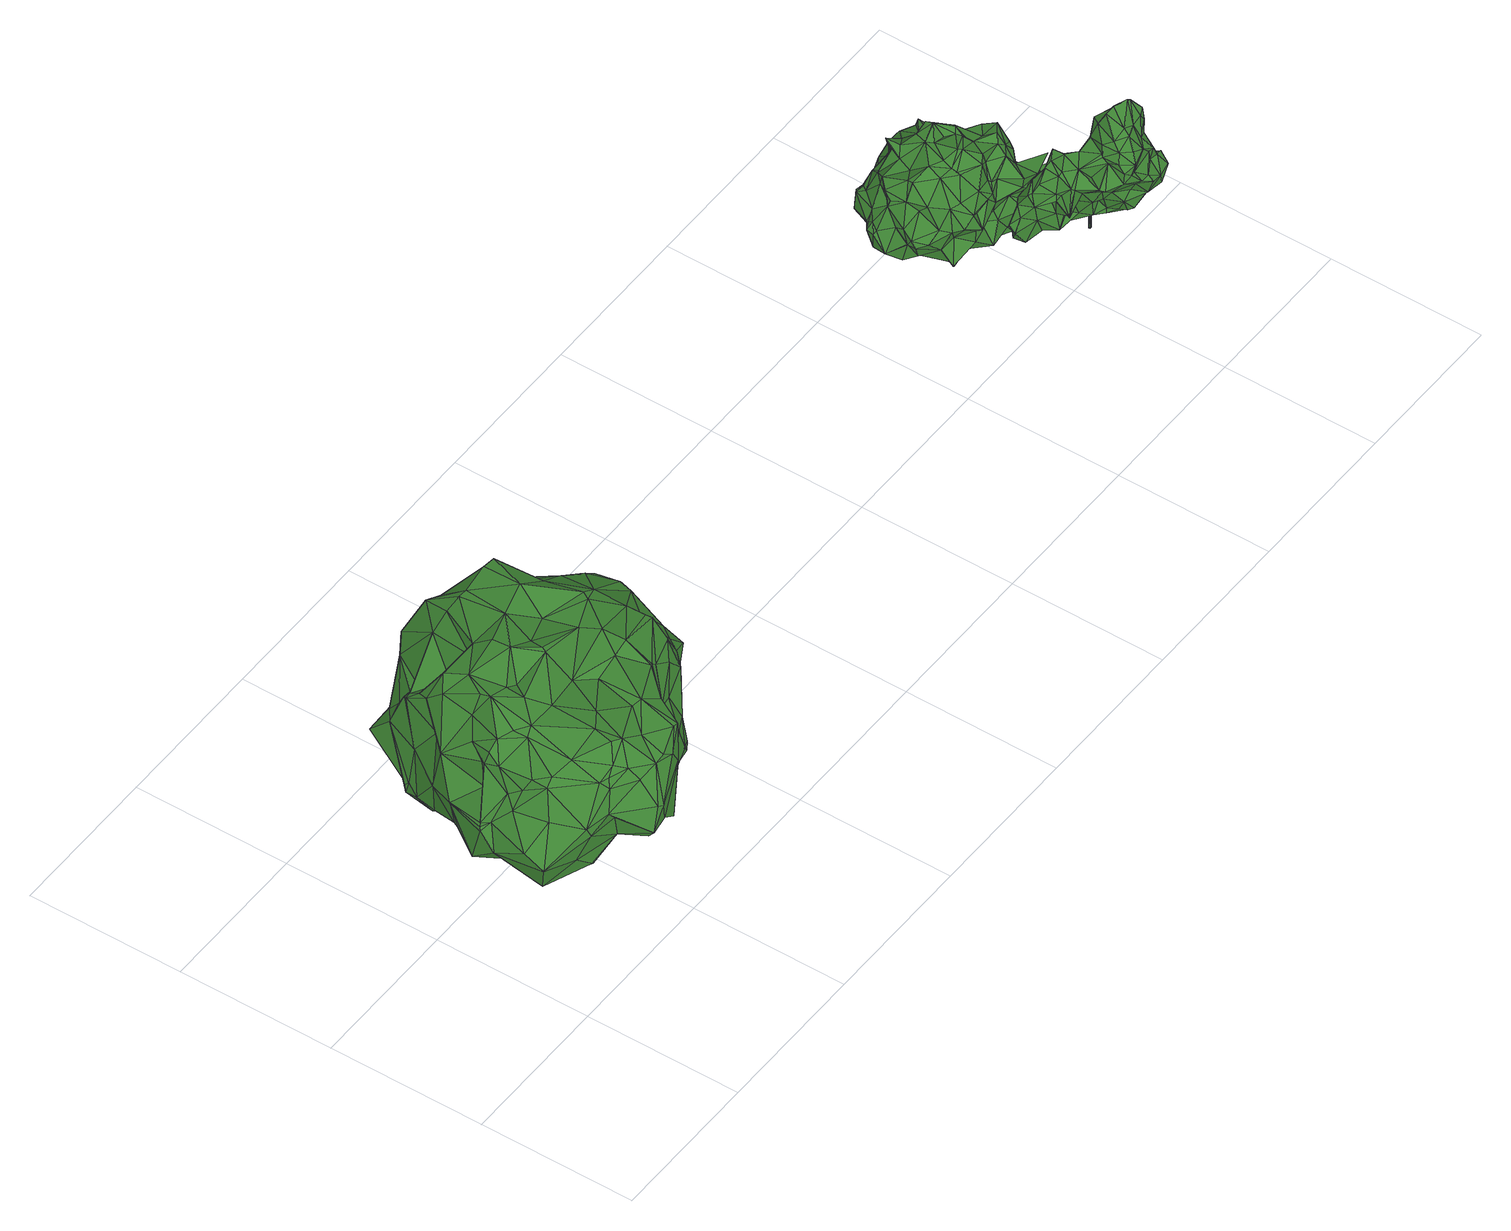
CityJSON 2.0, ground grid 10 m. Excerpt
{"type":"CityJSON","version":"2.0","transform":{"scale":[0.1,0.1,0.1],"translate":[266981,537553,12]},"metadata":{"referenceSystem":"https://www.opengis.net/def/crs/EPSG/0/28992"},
"CityObjects":{
"tree1":{"type":"SolitaryVegetationObject","attributes":{"gtid":1,"crown_width_m":18.25,"crown_median_z":22.12,"crown_r50_m":0.384,"crown_porosity":0.89,"trunk_H_m":9.21,"trunk_DBH_m":1.15,"trunk_radius_m":0.577,"trunk_base_height_m":12.91,"original_gtid":"1"},"geometry":[{"type":"Solid","lod":"3","boundaries":[[[[0,1,2]],[[3,4,5]],[[6,7,8]],[[9,10,11]],[[12,10,9]],[[13,14,15]],[[16,17,18]],[[3,19,4]],[[20,4,19]],[[21,22,23]],[[24,25,19]],[[26,27,28]],[[29,30,31]],[[32,33,34]],[[35,36,37]],[[38,39,40]],[[37,36,41]],[[37,41,42]],[[43,44,38]],[[45,38,44]],[[46,47,48]],[[49,36,35]],[[49,35,50]],[[51,52,53]],[[54,55,56]],[[57,58,59]],[[60,61,62]],[[63,64,65]],[[66,67,56]],[[68,69,70]],[[71,72,73]],[[74,7,6]],[[75,76,77]],[[75,77,78]],[[7,79,8]],[[80,46,48]],[[81,46,80]],[[23,82,83]],[[84,85,86]],[[43,87,72]],[[88,85,89]],[[8,15,90]],[[36,49,91]],[[69,30,29]],[[92,45,44]],[[88,93,78]],[[74,73,72]],[[68,94,69]],[[95,69,94]],[[92,33,96]],[[42,97,37]],[[98,97,42]],[[99,100,101]],[[100,102,101]],[[18,103,80]],[[104,17,105]],[[52,106,107]],[[6,92,73]],[[108,109,110]],[[111,55,112]],[[88,113,86]],[[114,115,63]],[[116,117,118]],[[119,117,116]],[[111,120,55]],[[108,121,109]],[[122,123,124]],[[125,43,40]],[[126,5,127]],[[128,126,127]],[[129,130,114]],[[129,118,130]],[[131,98,42]],[[90,34,132]],[[34,14,32]],[[133,20,134]],[[73,44,71]],[[92,135,45]],[[136,137,9]],[[110,9,137]],[[138,139,140]],[[98,140,139]],[[103,81,80]],[[15,141,13]],[[142,42,41]],[[143,76,142]],[[38,40,43]],[[73,92,44]],[[90,14,34]],[[43,125,87]],[[144,126,145]],[[146,147,148]],[[129,114,65]],[[146,149,147]],[[47,150,48]],[[54,112,55]],[[132,34,33]],[[43,72,71]],[[134,151,152]],[[133,134,152]],[[135,38,45]],[[83,153,154]],[[78,93,75]],[[15,8,155]],[[156,157,158]],[[138,154,139]],[[43,71,44]],[[159,160,161]],[[162,24,19]],[[133,4,20]],[[124,123,163]],[[164,165,149]],[[166,167,61]],[[168,167,166]],[[169,170,70]],[[156,171,172]],[[173,174,175]],[[176,174,173]],[[177,178,146]],[[179,104,121]],[[179,121,180]],[[181,4,182]],[[182,27,87]],[[182,4,133]],[[12,9,183]],[[184,185,175]],[[186,187,188]],[[158,171,156]],[[46,143,189]],[[157,190,146]],[[191,192,193]],[[190,157,156]],[[190,156,194]],[[54,195,112]],[[196,195,54]],[[197,198,199]],[[103,200,61]],[[97,154,153]],[[31,30,106]],[[192,201,101]],[[175,174,184]],[[184,174,196]],[[23,154,138]],[[83,154,23]],[[48,150,80]],[[14,202,32]],[[105,16,203]],[[16,105,17]],[[204,91,49]],[[143,91,204]],[[47,205,206]],[[207,18,17]],[[56,120,66]],[[118,206,116]],[[149,208,147]],[[116,206,205]],[[49,50,209]],[[50,210,209]],[[170,201,192]],[[211,95,212]],[[203,47,206]],[[61,60,166]],[[143,46,76]],[[65,57,59]],[[213,84,60]],[[81,76,46]],[[214,215,216]],[[184,217,218]],[[203,206,59]],[[105,203,59]],[[86,60,84]],[[18,200,103]],[[134,2,151]],[[151,2,219]],[[164,146,190]],[[66,164,190]],[[207,17,104]],[[197,25,198]],[[25,197,0]],[[70,69,29]],[[86,166,60]],[[142,93,42]],[[171,158,136]],[[207,104,220]],[[120,221,164]],[[200,18,207]],[[198,10,12]],[[25,10,198]],[[78,113,88]],[[95,211,69]],[[30,69,211]],[[9,11,136]],[[93,88,222]],[[93,222,42]],[[145,128,187]],[[223,224,225]],[[208,224,223]],[[226,227,228]],[[207,224,200]],[[225,224,207]],[[194,126,144]],[[5,126,3]],[[196,176,229]],[[62,111,60]],[[230,147,208]],[[148,147,230]],[[14,51,202]],[[32,231,96]],[[52,31,106]],[[3,232,233]],[[234,155,79]],[[217,184,160]],[[101,64,63]],[[235,236,215]],[[235,215,214]],[[222,88,89]],[[6,73,74]],[[96,33,32]],[[101,63,192]],[[208,62,224]],[[237,238,212]],[[237,212,239]],[[6,8,90]],[[6,90,132]],[[15,14,90]],[[194,240,126]],[[167,168,77]],[[211,106,30]],[[36,91,143]],[[112,195,213]],[[63,115,192]],[[144,241,160]],[[168,166,113]],[[113,166,86]],[[182,28,27]],[[242,175,185]],[[136,11,171]],[[0,123,122]],[[243,186,217]],[[205,189,116]],[[118,244,130]],[[235,214,131]],[[21,245,53]],[[64,246,57]],[[64,57,65]],[[60,111,213]],[[247,82,211]],[[101,248,64]],[[163,141,249]],[[214,216,140]],[[168,113,78]],[[135,185,38]],[[236,175,242]],[[38,185,39]],[[135,242,185]],[[196,161,184]],[[61,200,224]],[[61,224,62]],[[131,42,222]],[[53,52,107]],[[250,251,219]],[[19,233,162]],[[138,140,252]],[[184,218,185]],[[4,253,5]],[[249,124,163]],[[12,99,201]],[[12,201,170]],[[12,183,100]],[[132,33,6]],[[92,6,33]],[[125,254,255]],[[36,143,142]],[[36,142,41]],[[237,239,226]],[[19,25,256]],[[257,209,258]],[[258,209,210]],[[54,159,196]],[[161,196,159]],[[177,146,148]],[[259,177,148]],[[19,256,20]],[[134,20,256]],[[191,193,68]],[[180,121,108]],[[180,108,136]],[[85,195,229]],[[85,84,195]],[[47,189,205]],[[242,135,260]],[[99,101,201]],[[96,231,260]],[[67,54,56]],[[137,136,108]],[[137,108,110]],[[223,230,208]],[[98,214,140]],[[131,214,98]],[[35,97,50]],[[37,97,35]],[[96,260,92]],[[92,260,135]],[[187,243,241]],[[193,261,68]],[[63,65,114]],[[222,89,131]],[[199,12,170]],[[262,244,263]],[[211,22,106]],[[159,144,160]],[[23,22,82]],[[31,52,141]],[[249,141,15]],[[120,111,221]],[[264,249,155]],[[264,155,234]],[[220,225,207]],[[133,28,182]],[[149,146,164]],[[104,179,220]],[[119,209,117]],[[248,265,246]],[[64,248,246]],[[227,68,261]],[[227,261,115]],[[232,162,233]],[[114,130,115]],[[257,117,209]],[[245,202,53]],[[170,192,191]],[[198,12,199]],[[0,197,123]],[[204,189,143]],[[119,189,204]],[[213,195,84]],[[244,117,257]],[[242,215,236]],[[260,215,242]],[[79,155,8]],[[142,76,75]],[[142,75,93]],[[217,241,243]],[[197,199,123]],[[199,169,123]],[[235,131,89]],[[39,185,218]],[[146,178,157]],[[226,239,94]],[[176,236,266]],[[7,267,79]],[[129,65,268]],[[217,186,39]],[[269,39,186]],[[124,249,264]],[[67,144,159]],[[264,251,122]],[[264,122,124]],[[211,212,247]],[[263,258,238]],[[238,262,263]],[[87,27,267]],[[101,102,248]],[[160,184,161]],[[59,58,105]],[[221,111,208]],[[5,253,127]],[[128,127,253]],[[196,229,195]],[[61,167,103]],[[103,167,81]],[[269,186,270]],[[235,266,236]],[[204,209,119]],[[49,209,204]],[[118,117,244]],[[72,87,267]],[[151,26,152]],[[88,86,85]],[[229,176,85]],[[125,270,254]],[[269,270,125]],[[13,51,14]],[[112,213,111]],[[179,271,220]],[[230,271,179]],[[52,51,141]],[[13,141,51]],[[118,129,268]],[[118,268,206]],[[248,102,265]],[[59,268,65]],[[206,268,59]],[[24,10,25]],[[67,159,54]],[[181,255,254]],[[25,2,256]],[[167,77,81]],[[81,77,76]],[[208,149,165]],[[221,208,165]],[[272,241,144]],[[187,241,272]],[[70,170,191]],[[70,191,68]],[[183,246,265]],[[102,183,265]],[[220,223,225]],[[51,53,202]],[[15,155,249]],[[169,70,123]],[[169,199,170]],[[228,227,130]],[[273,252,140]],[[211,82,22]],[[83,82,247]],[[180,148,179]],[[179,148,230]],[[24,11,10]],[[160,241,217]],[[136,158,177]],[[56,55,120]],[[228,244,262]],[[238,237,262]],[[226,262,237]],[[228,262,226]],[[164,66,120]],[[95,94,239]],[[22,107,106]],[[194,274,190]],[[144,274,194]],[[39,218,217]],[[12,100,99]],[[66,190,274]],[[67,66,274]],[[67,274,144]],[[259,180,136]],[[259,136,177]],[[119,116,189]],[[9,246,183]],[[9,110,246]],[[275,79,267]],[[181,182,255]],[[87,255,182]],[[78,77,168]],[[109,276,110]],[[151,251,26]],[[245,252,202]],[[273,202,252]],[[258,153,247]],[[257,263,244]],[[138,252,245]],[[53,107,21]],[[126,232,3]],[[240,232,126]],[[19,3,233]],[[254,253,181]],[[26,79,275]],[[247,153,83]],[[11,24,277]],[[11,277,171]],[[251,151,219]],[[240,277,232]],[[277,24,232]],[[162,232,24]],[[277,172,171]],[[240,172,277]],[[240,194,172]],[[156,172,194]],[[87,125,255]],[[176,196,174]],[[25,0,2]],[[256,2,134]],[[21,107,22]],[[140,216,273]],[[32,273,216]],[[32,202,273]],[[220,271,223]],[[138,245,23]],[[97,153,50]],[[50,153,258]],[[23,245,21]],[[110,57,246]],[[57,276,58]],[[104,58,276]],[[208,111,62]],[[221,165,164]],[[176,266,278]],[[176,278,85]],[[183,102,279]],[[115,130,227]],[[216,231,32]],[[254,188,253]],[[85,278,89]],[[259,148,180]],[[158,178,177]],[[230,223,271]],[[280,29,31]],[[280,281,29]],[[157,178,158]],[[192,115,261]],[[193,192,261]],[[173,175,236]],[[187,186,243]],[[173,236,176]],[[7,74,267]],[[72,267,74]],[[26,28,152]],[[275,267,27]],[[234,79,26]],[[123,70,281]],[[281,70,29]],[[123,282,163]],[[280,31,141]],[[280,141,282]],[[141,163,282]],[[280,282,281]],[[123,281,282]],[[203,150,47]],[[100,279,102]],[[183,279,100]],[[144,145,272]],[[4,181,253]],[[145,187,272]],[[105,58,104]],[[46,189,47]],[[244,228,130]],[[152,28,133]],[[26,275,27]],[[98,154,97]],[[139,154,98]],[[258,263,257]],[[239,212,95]],[[258,212,238]],[[258,247,212]],[[50,258,210]],[[40,269,125]],[[145,126,128]],[[251,250,122]],[[40,39,269]],[[270,188,254]],[[128,253,188]],[[128,188,187]],[[104,276,109]],[[121,104,109]],[[264,234,26]],[[264,26,251]],[[219,2,1]],[[250,219,1]],[[110,276,57]],[[215,260,231]],[[215,231,216]],[[122,1,0]],[[250,1,122]],[[235,89,278]],[[235,278,266]],[[270,186,188]],[[18,80,150]],[[16,18,150]],[[203,16,150]],[[94,227,226]],[[68,227,94]],[[283,284,285]],[[283,285,286]],[[286,285,287]],[[286,287,288]],[[285,284,289]],[[285,289,287]],[[287,289,290]],[[287,290,288]],[[289,284,291]],[[289,291,290]],[[290,291,292]],[[290,292,288]],[[291,284,293]],[[291,293,292]],[[292,293,294]],[[292,294,288]],[[293,284,295]],[[293,295,294]],[[294,295,296]],[[294,296,288]],[[295,284,297]],[[295,297,296]],[[296,297,298]],[[296,298,288]],[[297,284,299]],[[297,299,298]],[[298,299,300]],[[298,300,288]],[[299,284,301]],[[299,301,300]],[[300,301,302]],[[300,302,288]],[[301,284,303]],[[301,303,302]],[[302,303,304]],[[302,304,288]],[[303,284,305]],[[303,305,304]],[[304,305,306]],[[304,306,288]],[[305,284,307]],[[305,307,306]],[[306,307,308]],[[306,308,288]],[[307,284,309]],[[307,309,308]],[[308,309,310]],[[308,310,288]],[[309,284,311]],[[309,311,310]],[[310,311,312]],[[310,312,288]],[[311,284,313]],[[311,313,312]],[[312,313,314]],[[312,314,288]],[[313,284,315]],[[313,315,314]],[[314,315,316]],[[314,316,288]],[[315,284,317]],[[315,317,316]],[[316,317,318]],[[316,318,288]],[[317,284,319]],[[317,319,318]],[[318,319,320]],[[318,320,288]],[[319,284,321]],[[319,321,320]],[[320,321,322]],[[320,322,288]],[[321,284,323]],[[321,323,322]],[[322,323,324]],[[322,324,288]],[[323,284,325]],[[323,325,324]],[[324,325,326]],[[324,326,288]],[[325,284,327]],[[325,327,326]],[[326,327,328]],[[326,328,288]],[[327,284,329]],[[327,329,328]],[[328,329,330]],[[328,330,288]],[[329,284,331]],[[329,331,330]],[[330,331,332]],[[330,332,288]],[[331,284,283]],[[331,283,332]],[[332,283,286]],[[332,286,288]]]]}]},
"tree2":{"type":"SolitaryVegetationObject","attributes":{"gtid":447,"crown_width_m":8.21,"crown_median_z":17.74,"crown_r50_m":0.317,"crown_porosity":0.906,"trunk_H_m":4.59,"trunk_DBH_m":0.294,"trunk_radius_m":0.147,"trunk_base_height_m":13.15,"original_gtid":"449"},"geometry":[{"type":"Solid","lod":"3","boundaries":[[[[333,334,335]],[[336,337,338]],[[339,340,341]],[[342,343,344]],[[345,346,347]],[[335,348,349]],[[350,351,347]],[[352,353,354]],[[355,356,357]],[[358,359,360]],[[361,362,363]],[[356,364,365]],[[366,367,368]],[[369,370,371]],[[369,371,372]],[[373,374,375]],[[344,376,342]],[[377,378,379]],[[360,353,352]],[[380,334,381]],[[382,383,336]],[[384,385,386]],[[385,387,386]],[[362,361,372]],[[388,389,360]],[[390,374,373]],[[334,376,391]],[[392,393,394]],[[395,393,392]],[[380,376,334]],[[344,396,391]],[[385,397,387]],[[398,397,385]],[[333,335,349]],[[399,400,401]],[[347,351,402]],[[403,347,404]],[[405,406,374]],[[407,408,409]],[[410,411,412]],[[360,352,388]],[[387,413,414]],[[415,413,387]],[[416,417,418]],[[419,381,334]],[[420,421,422]],[[423,424,425]],[[426,427,428]],[[336,429,337]],[[430,431,432]],[[426,433,427]],[[334,391,335]],[[433,434,427]],[[435,436,437]],[[435,437,434]],[[438,434,433]],[[406,405,439]],[[440,441,442]],[[441,440,412]],[[443,420,444]],[[445,446,447]],[[394,416,392]],[[448,436,449]],[[450,436,448]],[[333,419,334]],[[339,447,451]],[[404,447,339]],[[399,452,400]],[[453,392,416]],[[344,391,376]],[[454,455,456]],[[422,448,449]],[[457,458,459]],[[403,345,347]],[[460,352,354]],[[460,354,461]],[[462,405,463]],[[464,465,466]],[[467,455,451]],[[468,419,333]],[[469,411,410]],[[470,432,431]],[[430,470,431]],[[471,472,473]],[[452,396,400]],[[464,396,452]],[[474,395,475]],[[392,475,395]],[[476,444,477]],[[478,479,480]],[[481,397,398]],[[380,381,482]],[[353,360,413]],[[345,339,341]],[[483,484,485]],[[483,485,438]],[[384,386,486]],[[487,349,348]],[[488,425,424]],[[484,489,485]],[[439,489,484]],[[490,491,492]],[[493,494,495]],[[496,487,481]],[[461,354,497]],[[407,355,336]],[[412,498,410]],[[499,500,481]],[[501,390,502]],[[503,504,505]],[[343,342,401]],[[409,408,506]],[[409,506,475]],[[467,456,455]],[[499,424,423]],[[507,424,499]],[[375,374,492]],[[363,508,361]],[[509,338,370]],[[510,511,468]],[[468,508,419]],[[361,508,468]],[[362,458,363]],[[459,458,362]],[[512,365,513]],[[363,458,508]],[[514,380,471]],[[515,347,346]],[[487,496,349]],[[353,497,354]],[[516,366,517]],[[388,352,460]],[[474,360,389]],[[474,358,360]],[[518,389,388]],[[519,520,375]],[[455,454,498]],[[343,401,400]],[[383,408,336]],[[518,388,460]],[[460,461,517]],[[516,521,425]],[[522,523,524]],[[461,497,525]],[[526,436,450]],[[466,465,507]],[[522,524,402]],[[418,476,477]],[[413,360,359]],[[478,480,473]],[[527,428,427]],[[496,481,398]],[[453,409,392]],[[462,434,489]],[[438,489,434]],[[394,476,417]],[[345,403,339]],[[395,368,393]],[[418,417,476]],[[378,412,440]],[[525,425,521]],[[433,483,438]],[[482,472,471]],[[405,374,390]],[[520,528,373]],[[485,489,438]],[[474,475,358]],[[508,458,381]],[[371,370,351]],[[484,442,441]],[[394,367,516]],[[339,403,404]],[[529,530,531]],[[464,507,465]],[[338,382,336]],[[355,357,523]],[[514,532,342]],[[471,532,514]],[[377,455,498]],[[377,498,412]],[[533,491,454]],[[413,359,414]],[[358,506,534]],[[436,528,449]],[[432,486,386]],[[432,386,414]],[[396,535,391]],[[335,391,535]],[[357,356,536]],[[519,444,520]],[[513,537,512]],[[479,532,471]],[[532,401,342]],[[500,415,387]],[[344,343,396]],[[466,507,487]],[[499,487,507]],[[482,471,380]],[[522,337,429]],[[466,535,396]],[[400,396,343]],[[466,396,464]],[[487,535,466]],[[525,521,461]],[[446,445,357]],[[519,538,444]],[[491,365,512]],[[385,539,349]],[[510,539,385]],[[375,492,531]],[[516,517,521]],[[410,498,454]],[[514,376,380]],[[342,376,514]],[[410,454,469]],[[509,383,382]],[[509,382,338]],[[458,457,540]],[[490,541,491]],[[491,512,492]],[[542,418,530]],[[541,469,454]],[[404,347,445]],[[520,449,528]],[[341,543,345]],[[479,471,480]],[[471,473,480]],[[478,473,505]],[[481,487,499]],[[500,525,415]],[[503,505,472]],[[473,472,505]],[[462,489,405]],[[405,489,439]],[[544,516,425]],[[544,425,488]],[[337,402,351]],[[457,543,341]],[[459,543,457]],[[533,365,491]],[[491,541,454]],[[472,482,540]],[[526,452,399]],[[494,511,495]],[[478,505,442]],[[440,442,505]],[[408,534,506]],[[419,508,381]],[[412,411,545]],[[546,534,408]],[[357,536,446]],[[536,547,446]],[[475,506,358]],[[385,384,510]],[[460,517,366]],[[340,451,548]],[[340,339,451]],[[421,420,443]],[[512,537,492]],[[365,536,356]],[[503,472,540]],[[503,540,341]],[[353,413,497]],[[341,540,457]],[[448,422,549]],[[523,522,355]],[[369,494,493]],[[445,524,357]],[[497,415,525]],[[378,440,379]],[[504,379,440]],[[399,437,526]],[[549,422,488]],[[507,549,488]],[[530,550,542]],[[529,550,530]],[[375,520,373]],[[488,424,507]],[[336,408,407]],[[546,408,383]],[[364,513,365]],[[542,513,364]],[[448,549,551]],[[420,520,444]],[[484,441,439]],[[516,544,394]],[[333,539,468]],[[551,452,450]],[[452,526,450]],[[405,501,463]],[[479,428,532]],[[426,428,479]],[[527,401,428]],[[532,428,401]],[[355,552,553]],[[443,444,476]],[[461,521,517]],[[432,359,430]],[[544,443,476]],[[544,476,394]],[[531,530,538]],[[531,538,519]],[[527,427,401]],[[399,401,427]],[[374,406,469]],[[551,450,448]],[[492,374,490]],[[398,385,349]],[[371,351,350]],[[368,518,366]],[[460,366,518]],[[463,434,462]],[[463,435,434]],[[421,488,422]],[[544,488,421]],[[366,516,367]],[[371,350,515]],[[444,538,477]],[[483,426,479]],[[433,426,483]],[[392,409,475]],[[459,362,515]],[[513,542,550]],[[430,359,358]],[[347,402,524]],[[389,395,474]],[[456,533,454]],[[374,469,490]],[[525,423,425]],[[350,347,515]],[[335,535,348]],[[487,348,535]],[[540,482,381]],[[540,381,458]],[[372,371,362]],[[515,362,371]],[[499,525,500]],[[499,423,525]],[[368,395,518]],[[518,395,389]],[[519,375,531]],[[430,534,546]],[[430,546,470]],[[406,411,469]],[[543,554,345]],[[449,420,422]],[[520,420,449]],[[529,531,492]],[[337,351,338]],[[372,494,369]],[[372,361,494]],[[455,377,451]],[[548,451,377]],[[393,367,394]],[[490,469,541]],[[441,412,545]],[[406,439,411]],[[443,544,421]],[[412,378,377]],[[551,464,452]],[[464,551,507]],[[549,507,551]],[[405,390,501]],[[415,497,413]],[[386,387,414]],[[470,486,432]],[[453,553,552]],[[470,546,383]],[[509,470,383]],[[509,493,470]],[[493,486,470]],[[384,486,493]],[[436,435,502]],[[434,437,427]],[[441,545,439]],[[411,439,545]],[[555,349,539]],[[555,539,333]],[[427,437,399]],[[483,556,484]],[[479,556,483]],[[529,537,550]],[[492,537,529]],[[430,358,534]],[[515,346,557]],[[515,557,459]],[[370,338,351]],[[504,440,505]],[[445,447,404]],[[341,504,503]],[[340,504,341]],[[548,504,340]],[[467,533,456]],[[547,533,467]],[[468,539,510]],[[536,533,547]],[[536,365,533]],[[347,524,445]],[[407,409,453]],[[356,355,553]],[[398,349,496]],[[357,524,523]],[[463,501,435]],[[370,369,509]],[[369,493,509]],[[402,337,522]],[[414,359,432]],[[394,417,416]],[[387,397,500]],[[494,361,511]],[[500,397,481]],[[364,553,453]],[[356,553,364]],[[468,511,361]],[[555,333,349]],[[543,557,554]],[[543,459,557]],[[554,557,345]],[[345,557,346]],[[384,493,495]],[[510,384,495]],[[510,495,511]],[[548,379,504]],[[377,379,548]],[[437,436,526]],[[373,502,390]],[[436,502,528]],[[373,528,502]],[[453,552,407]],[[355,407,552]],[[416,418,558]],[[416,558,453]],[[453,558,364]],[[364,558,542]],[[542,558,418]],[[393,368,367]],[[418,538,530]],[[477,538,418]],[[513,550,537]],[[484,556,442]],[[478,556,479]],[[442,556,478]],[[355,429,336]],[[522,429,355]],[[501,502,435]],[[467,447,547]],[[446,547,447]],[[451,447,467]],[[559,560,561]],[[559,561,562]],[[561,560,563]],[[561,563,562]],[[562,563,564]],[[562,564,565]],[[563,560,566]],[[563,566,564]],[[564,566,567]],[[564,567,565]],[[566,560,568]],[[566,568,567]],[[567,568,569]],[[567,569,565]],[[568,560,570]],[[568,570,569]],[[569,570,571]],[[569,571,565]],[[570,560,572]],[[570,572,571]],[[571,572,573]],[[571,573,565]],[[572,560,574]],[[572,574,573]],[[574,560,575]],[[574,575,573]],[[573,575,576]],[[573,576,565]],[[575,560,577]],[[575,577,576]],[[576,577,578]],[[576,578,565]],[[577,560,579]],[[577,579,578]],[[578,579,580]],[[578,580,565]],[[579,560,559]],[[579,559,580]],[[580,559,562]],[[580,562,565]]]]}]},
"tree3":{"type":"SolitaryVegetationObject","attributes":{"gtid":448,"crown_width_m":6.18,"crown_median_z":17.14,"crown_r50_m":0.303,"crown_porosity":0.913,"trunk_H_m":4,"trunk_DBH_m":0.196,"trunk_radius_m":0.0979,"trunk_base_height_m":13.14,"original_gtid":"450"},"geometry":[{"type":"Solid","lod":"3","boundaries":[[[[581,582,583]],[[584,585,581]],[[586,587,588]],[[589,590,591]],[[592,593,594]],[[595,596,597]],[[598,599,600]],[[601,602,603]],[[604,605,606]],[[607,606,605]],[[608,609,610]],[[611,612,613]],[[614,615,616]],[[617,618,619]],[[620,621,622]],[[623,624,625]],[[626,627,628]],[[623,625,629]],[[582,630,631]],[[632,633,634]],[[635,636,637]],[[638,639,640]],[[641,628,642]],[[643,644,608]],[[645,608,644]],[[646,616,594]],[[647,607,648]],[[630,581,585]],[[607,647,606]],[[649,650,651]],[[613,610,609]],[[591,637,589]],[[629,598,618]],[[619,618,598]],[[652,653,596]],[[654,655,656]],[[657,655,654]],[[631,630,597]],[[643,658,632]],[[659,660,657]],[[661,662,663]],[[664,665,666]],[[667,668,669]],[[581,670,584]],[[625,624,671]],[[625,672,629]],[[618,623,629]],[[673,674,675]],[[641,676,628]],[[677,678,674]],[[679,675,674]],[[611,583,612]],[[660,680,681]],[[585,595,630]],[[660,659,682]],[[584,683,684]],[[585,584,595]],[[591,669,668]],[[685,686,639]],[[687,651,650]],[[637,591,668]],[[637,668,635]],[[673,677,674]],[[643,688,689]],[[655,657,681]],[[690,687,650]],[[615,592,616]],[[691,640,692]],[[657,660,681]],[[660,682,605]],[[693,694,695]],[[696,683,697]],[[632,634,643]],[[595,584,684]],[[698,699,700]],[[698,701,699]],[[682,607,605]],[[604,606,699]],[[604,699,702]],[[703,582,631]],[[704,640,698]],[[701,698,640]],[[699,606,647]],[[653,662,705]],[[706,707,708]],[[583,670,581]],[[699,647,700]],[[702,699,701]],[[700,647,648]],[[661,709,662]],[[710,711,669]],[[655,681,712]],[[604,713,605]],[[675,679,693]],[[675,693,695]],[[701,639,686]],[[698,700,704]],[[586,602,601]],[[654,650,657]],[[714,708,715]],[[716,717,693]],[[667,587,718]],[[645,689,697]],[[663,718,587]],[[663,587,661]],[[582,703,719]],[[582,719,720]],[[685,679,674]],[[692,640,721]],[[692,721,722]],[[675,612,673]],[[627,673,612]],[[723,724,622]],[[596,653,705]],[[725,612,675]],[[656,714,671]],[[643,689,644]],[[726,694,600]],[[727,719,703]],[[720,719,727]],[[630,582,581]],[[646,594,728]],[[693,679,716]],[[713,680,660]],[[720,583,582]],[[624,687,690]],[[668,718,635]],[[635,653,636]],[[652,636,653]],[[592,594,616]],[[637,636,589]],[[584,697,683]],[[627,583,720]],[[725,613,612]],[[727,641,720]],[[627,612,583]],[[723,707,706]],[[645,670,608]],[[620,680,713]],[[622,680,620]],[[729,673,627]],[[694,726,613]],[[622,621,730]],[[660,605,713]],[[640,639,701]],[[622,724,712]],[[723,731,707]],[[706,732,723]],[[674,678,685]],[[614,733,615]],[[593,621,626]],[[593,626,676]],[[589,636,734]],[[592,730,593]],[[621,593,730]],[[598,694,619]],[[656,712,732]],[[655,712,656]],[[684,667,711]],[[679,685,638]],[[716,679,638]],[[735,688,633]],[[643,608,610]],[[643,610,658]],[[663,653,718]],[[663,662,653]],[[635,718,653]],[[690,650,654]],[[691,716,638]],[[616,736,737]],[[586,601,614]],[[656,732,714]],[[642,628,627]],[[645,644,689]],[[643,634,688]],[[646,738,705]],[[641,642,720]],[[703,665,664]],[[599,726,600]],[[622,731,723]],[[601,731,622]],[[675,695,725]],[[739,684,683]],[[739,683,740]],[[739,740,684]],[[586,614,737]],[[718,668,667]],[[741,726,599]],[[725,694,613]],[[695,694,725]],[[616,737,614]],[[728,594,593]],[[676,728,593]],[[705,662,646]],[[709,646,662]],[[667,742,587]],[[667,684,742]],[[682,743,607]],[[610,726,658]],[[702,744,604]],[[677,702,678]],[[686,685,678]],[[686,678,702]],[[691,638,640]],[[694,693,717]],[[623,745,746]],[[722,746,745]],[[673,729,677]],[[687,623,746]],[[687,624,623]],[[689,688,735]],[[642,627,720]],[[603,731,601]],[[641,664,738]],[[631,665,703]],[[740,707,747]],[[746,722,651]],[[746,651,687]],[[723,712,724]],[[588,603,602]],[[588,602,586]],[[740,742,684]],[[747,742,740]],[[617,745,618]],[[694,717,619]],[[619,717,617]],[[716,691,717]],[[641,738,728]],[[697,584,670]],[[697,670,645]],[[586,737,736]],[[671,624,690]],[[671,690,656]],[[677,744,702]],[[654,656,690]],[[747,731,603]],[[707,731,747]],[[607,743,648]],[[700,648,743]],[[618,745,623]],[[748,666,631]],[[633,672,625]],[[632,672,633]],[[741,672,632]],[[749,738,646]],[[599,629,741]],[[741,629,672]],[[600,694,598]],[[748,631,597]],[[748,597,596]],[[727,703,664]],[[681,680,712]],[[622,712,680]],[[621,729,626]],[[626,729,627]],[[738,666,705]],[[621,744,729]],[[677,729,744]],[[620,744,621]],[[713,604,744]],[[713,744,620]],[[589,734,590]],[[670,583,750]],[[652,734,636]],[[596,734,652]],[[696,708,707]],[[592,615,730]],[[670,750,608]],[[596,751,734]],[[590,734,751]],[[595,751,596]],[[626,628,676]],[[732,712,723]],[[709,616,646]],[[742,752,587]],[[714,715,633]],[[751,710,590]],[[669,711,667]],[[586,736,587]],[[587,736,661]],[[661,736,709]],[[709,736,616]],[[730,615,733]],[[730,733,622]],[[613,609,611]],[[748,596,705]],[[721,743,649]],[[649,743,682]],[[753,696,697]],[[750,609,608]],[[625,754,633]],[[671,754,625]],[[751,711,710]],[[595,711,751]],[[649,657,650]],[[749,728,738]],[[749,646,728]],[[651,722,649]],[[649,722,721]],[[707,740,755]],[[707,755,696]],[[752,588,587]],[[613,726,610]],[[676,641,728]],[[727,664,641]],[[741,658,726]],[[632,658,741]],[[595,597,630]],[[598,629,599]],[[696,715,708]],[[747,603,588]],[[590,710,591]],[[669,591,710]],[[742,747,588]],[[750,583,609]],[[611,609,583]],[[742,588,752]],[[753,715,696]],[[634,633,688]],[[684,711,595]],[[732,708,714]],[[633,754,714]],[[671,714,754]],[[682,659,649]],[[657,649,659]],[[704,756,640]],[[665,631,666]],[[706,708,732]],[[701,686,702]],[[717,691,745]],[[717,745,617]],[[692,745,691]],[[722,745,692]],[[601,733,614]],[[622,733,601]],[[721,756,743]],[[738,664,666]],[[748,705,666]],[[721,640,756]],[[697,735,753]],[[697,689,735]],[[753,735,715]],[[715,735,633]],[[700,756,704]],[[743,756,700]],[[638,685,639]],[[683,755,740]],[[683,696,755]],[[757,758,759]],[[757,759,760]],[[758,761,762]],[[758,762,759]],[[759,762,760]],[[760,762,763]],[[762,761,763]],[[763,761,764]],[[763,764,760]],[[764,761,765]],[[764,765,760]],[[761,766,765]],[[765,766,767]],[[765,767,760]],[[766,761,758]],[[766,758,767]],[[767,758,757]],[[767,757,760]]]]}]}
},
"vertices":[
[75,60,73],[72,57,78],[46,50,70],[9,83,77],[7,67,91],[8,77,101],[79,10,134],[68,1,115],[72,0,113],[82,121,72],[65,101,76],[59,118,72],[84,90,68],[105,15,120],[108,16,137],[101,11,117],[134,186,83],[132,187,83],[130,196,98],[31,64,67],[26,51,63],[148,50,131],[160,51,116],[158,58,136],[47,88,74],[58,74,73],[58,21,90],[35,22,107],[31,29,88],[143,35,75],[148,38,76],[136,31,86],[103,37,148],[85,24,143],[104,16,138],[183,106,130],[177,120,134],[177,103,138],[46,43,145],[43,70,149],[35,48,138],[168,120,142],[151,102,154],[47,25,137],[58,24,142],[65,30,151],[158,164,120],[154,182,94],[153,189,99],[189,116,120],[185,99,119],[115,28,121],[132,32,101],[131,43,114],[50,131,157],[65,137,135],[47,145,135],[117,146,65],[117,159,72],[136,159,76],[96,175,149],[112,182,126],[87,185,126],[139,106,70],[123,133,82],[128,138,66],[45,152,129],[44,138,138],[151,64,66],[150,55,67],[128,57,75],[53,23,137],[51,21,131],[64,18,138],[67,12,130],[141,139,148],[154,159,127],[138,158,139],[130,154,165],[63,0,99],[149,193,102],[139,174,125],[169,60,116],[171,66,120],[99,155,161],[100,125,165],[104,154,162],[32,23,114],[121,130,167],[116,112,155],[93,9,130],[181,123,122],[71,27,150],[139,127,156],[166,70,68],[175,68,69],[96,38,148],[176,95,136],[152,81,153],[115,88,80],[92,94,93],[124,103,87],[114,112,98],[136,176,124],[104,178,68],[133,184,81],[149,42,92],[142,46,111],[69,158,69],[86,160,75],[92,139,69],[81,160,145],[73,129,152],[122,155,165],[144,110,72],[145,90,69],[182,141,83],[183,136,83],[176,129,74],[183,138,85],[48,152,130],[72,170,66],[85,39,85],[104,48,80],[95,19,79],[30,48,133],[18,104,99],[9,78,103],[11,79,104],[155,121,80],[163,106,83],[141,99,157],[86,10,135],[19,43,69],[31,46,65],[67,42,152],[55,144,63],[72,155,73],[156,67,149],[154,70,151],[126,63,159],[109,20,92],[158,129,143],[168,152,119],[25,115,125],[29,89,111],[49,166,99],[60,174,95],[50,180,84],[58,166,106],[147,188,94],[45,28,74],[43,27,76],[185,80,110],[166,82,135],[80,5,94],[32,136,72],[36,144,75],[36,146,67],[44,127,148],[42,106,146],[48,105,158],[20,82,77],[109,23,78],[50,157,123],[60,160,117],[106,172,146],[125,172,132],[119,165,138],[110,57,82],[114,86,63],[36,128,63],[33,125,68],[68,95,154],[60,96,158],[61,85,156],[79,107,167],[40,150,70],[36,147,72],[71,170,67],[69,169,66],[7,47,102],[10,36,92],[82,119,79],[48,98,160],[49,72,152],[27,78,135],[26,87,133],[24,70,121],[163,158,95],[41,144,97],[133,76,74],[124,93,65],[143,83,72],[26,121,95],[75,129,160],[54,117,161],[77,63,71],[82,89,72],[91,76,62],[125,197,100],[118,92,75],[115,32,141],[149,183,91],[178,129,106],[167,156,83],[164,156,81],[106,190,83],[80,181,116],[182,116,98],[176,108,101],[158,53,95],[178,77,84],[90,157,156],[126,79,158],[92,75,149],[117,64,154],[34,84,147],[42,79,150],[49,34,76],[96,190,83],[65,158,118],[144,104,157],[90,185,99],[100,187,108],[92,187,97],[167,76,69],[162,77,69],[177,97,82],[79,119,166],[63,175,94],[103,65,147],[21,101,79],[10,83,77],[65,5,92],[122,92,155],[91,92,162],[172,74,70],[181,91,82],[173,71,69],[22,104,80],[32,99,138],[67,71,153],[28,85,141],[188,109,77],[135,50,140],[95,138,72],[184,66,106],[122,131,88],[94,9,81],[72,40,87],[68,28,85],[132,50,143],[13,73,106],[19,63,116],[23,42,116],[42,54,68],[191,107,83],[187,85,106],[59,159,78],[79,50,151],[146,86,70],[181,95,81],[187,101,82],[72,21,87],[92,133,93],[92,95,163],[47,19,116],[149,136,87],[30,58,134],[27,62,126],[83,167,85],[28,90,131],[131,50,143],[41,129,119],[54,20,107],[103,165,71],[35,114,71],[94,104,161],[91,115,103],[118,29,80],[122,35,81],[113,26,78],[103,101,9],[97,101,9],[103,102,9],[103,100,101],[103,101,101],[98,100,101],[102,104,9],[103,103,101],[101,105,9],[102,104,101],[100,106,9],[100,105,101],[99,106,9],[99,106,101],[97,107,9],[98,106,101],[96,106,9],[96,106,101],[94,106,9],[95,105,101],[93,105,9],[93,104,101],[92,104,9],[93,103,101],[92,102,9],[92,102,101],[92,101,9],[92,100,101],[92,99,9],[92,99,101],[92,98,9],[92,97,101],[93,97,9],[93,96,101],[94,96,9],[95,95,101],[96,95,9],[96,94,101],[97,95,9],[97,94,101],[99,95,9],[99,94,101],[100,96,9],[100,95,101],[101,97,9],[102,96,101],[102,98,9],[102,97,101],[103,99,9],[103,98,101],
[568,144,69],[557,152,78],[561,145,63],[620,164,72],[615,172,84],[617,163,89],[579,190,96],[571,195,91],[576,182,97],[540,166,59],[540,163,55],[544,157,58],[588,185,100],[595,175,97],[598,178,94],[570,144,55],[572,141,56],[595,165,90],[607,166,85],[618,144,26],[614,138,33],[614,139,27],[616,181,67],[606,195,66],[605,193,75],[630,150,48],[615,143,49],[626,146,42],[587,152,88],[583,162,97],[572,158,91],[606,188,52],[601,201,62],[611,150,25],[604,155,30],[614,152,32],[606,155,86],[610,158,90],[596,164,91],[592,155,90],[564,204,33],[568,211,42],[579,206,31],[551,155,65],[573,203,80],[562,202,75],[570,200,86],[553,164,76],[566,165,87],[620,157,75],[619,154,72],[597,149,70],[590,145,60],[607,139,61],[604,146,53],[622,146,25],[628,151,26],[557,204,36],[556,150,62],[618,168,40],[608,165,36],[607,170,25],[620,154,35],[553,155,48],[594,149,48],[588,147,59],[542,173,39],[547,166,42],[541,169,54],[605,178,84],[588,190,98],[588,191,96],[553,213,46],[559,216,54],[620,169,63],[618,159,61],[620,165,51],[571,211,59],[559,212,59],[563,208,70],[613,141,45],[614,138,55],[610,140,41],[608,177,36],[601,177,34],[599,185,37],[564,150,78],[577,184,24],[586,174,24],[576,172,34],[589,147,28],[584,152,30],[593,152,24],[539,188,55],[537,181,43],[544,179,59],[613,167,69],[621,140,60],[625,135,75],[621,139,60],[537,189,53],[540,191,40],[550,192,40],[554,182,27],[548,182,36],[538,194,53],[555,213,57],[558,201,77],[556,207,61],[555,197,73],[586,178,22],[583,187,25],[595,191,82],[599,203,83],[587,194,87],[565,175,37],[565,183,31],[559,175,38],[581,201,84],[550,168,39],[617,176,49],[579,215,63],[581,210,76],[588,210,76],[572,167,95],[571,161,93],[581,164,98],[616,144,23],[612,139,27],[545,199,50],[553,199,44],[559,153,35],[558,150,34],[557,150,35],[589,208,79],[578,148,77],[568,213,56],[613,148,69],[548,175,78],[554,178,88],[548,189,79],[630,154,44],[625,160,47],[591,177,25],[589,186,32],[548,188,77],[545,185,71],[546,184,75],[586,152,44],[553,174,89],[541,192,58],[549,198,58],[544,197,53],[607,138,68],[571,145,45],[583,158,28],[545,199,51],[578,211,52],[587,210,55],[582,213,40],[607,150,79],[596,156,80],[592,149,72],[574,148,50],[611,136,34],[575,206,73],[584,142,33],[595,147,41],[555,203,39],[556,195,38],[563,183,85],[566,192,86],[551,193,84],[619,157,53],[571,151,36],[572,156,90],[612,154,81],[587,145,69],[591,151,73],[589,206,53],[594,195,54],[552,169,71],[593,169,95],[600,156,21],[610,144,23],[623,150,23],[585,202,34],[576,192,30],[606,145,24],[606,177,72],[604,189,75],[602,183,81],[602,146,30],[553,174,39],[542,169,54],[565,188,34],[587,203,36],[593,199,34],[584,203,33],[543,173,62],[590,208,70],[617,150,56],[563,154,50],[601,201,70],[588,203,51],[591,196,34],[583,145,68],[565,172,93],[579,213,59],[600,190,46],[579,178,96],[591,169,25],[558,210,61],[616,152,67],[597,203,80],[570,204,92],[575,164,41],[588,200,45],[560,163,43],[615,177,64],[611,182,57],[588,178,93],[575,147,63],[552,189,64],[592,173,95],[601,179,46],[584,174,11],[582,174,11],[584,175,11],[585,173,57],[584,175,12],[585,174,57],[584,173,57],[583,176,12],[584,174,57],[582,176,12],[583,174,57],[581,175,12],[582,173,57],[581,174,12],[582,172,57],[581,174,11],[582,173,11],[583,171,57],[583,173,11],[584,171,57],[584,173,11],[585,172,57],
[637,134,29],[637,141,37],[643,129,41],[633,126,21],[635,136,26],[617,124,56],[607,131,50],[616,123,52],[606,144,26],[608,142,23],[602,142,24],[628,134,76],[635,132,68],[628,135,72],[621,134,23],[618,138,36],[625,133,33],[675,95,43],[664,102,43],[666,106,43],[620,116,62],[618,121,56],[613,112,48],[651,120,85],[645,105,85],[653,116,93],[653,104,89],[647,113,29],[646,114,41],[656,114,32],[649,120,48],[652,123,51],[658,118,42],[621,125,66],[621,130,75],[618,132,71],[676,96,57],[676,91,50],[676,96,47],[642,111,74],[639,124,71],[630,118,68],[666,89,50],[658,88,53],[660,93,40],[639,125,63],[649,125,53],[641,130,56],[671,92,39],[634,140,28],[635,144,35],[655,99,28],[647,100,39],[652,101,28],[597,141,39],[606,142,31],[604,144,27],[667,117,71],[668,116,80],[673,105,79],[640,138,56],[639,130,51],[655,104,24],[645,111,26],[643,114,27],[620,136,58],[657,114,97],[663,109,100],[658,95,74],[648,94,65],[663,95,68],[609,137,33],[606,142,46],[646,94,64],[642,96,67],[641,96,60],[648,93,71],[663,109,29],[650,96,78],[644,101,79],[603,133,61],[607,142,52],[601,138,53],[632,148,50],[633,148,45],[633,144,43],[609,131,38],[597,137,34],[604,135,23],[640,122,28],[651,95,53],[661,95,38],[660,128,57],[665,127,59],[664,127,49],[640,138,60],[658,127,70],[664,125,70],[670,124,60],[641,110,73],[642,100,72],[652,100,86],[634,121,29],[619,123,27],[668,125,69],[663,121,74],[657,91,57],[649,105,29],[645,110,26],[653,92,55],[668,105,69],[670,103,72],[670,115,49],[670,109,44],[668,123,44],[636,113,40],[638,114,28],[670,105,91],[663,118,89],[664,108,100],[668,116,84],[657,127,81],[635,151,45],[670,104,91],[620,138,48],[633,106,56],[629,115,52],[637,107,51],[613,137,63],[606,138,24],[614,131,26],[642,107,69],[642,111,81],[641,104,49],[640,109,42],[668,116,61],[668,104,57],[601,136,44],[635,141,42],[641,135,44],[663,100,76],[665,93,70],[632,106,57],[636,114,59],[664,123,44],[661,109,37],[636,137,50],[631,136,63],[654,123,66],[633,130,70],[622,115,60],[634,103,56],[624,125,67],[607,142,30],[645,110,30],[606,132,61],[614,133,61],[630,139,50],[633,127,32],[622,121,41],[661,95,37],[617,124,41],[660,103,86],[648,123,75],[671,95,59],[666,96,59],[615,113,47],[626,134,41],[627,134,54],[641,116,40],[613,134,27],[616,127,51],[641,113,38],[652,99,45],[628,121,44],[667,103,88],[642,119,51],[643,120,11],[641,120,51],[641,119,51],[642,119,11],[642,120,11],[640,119,51],[640,118,51],[641,118,51],[643,119,11],[642,118,51]
]}
